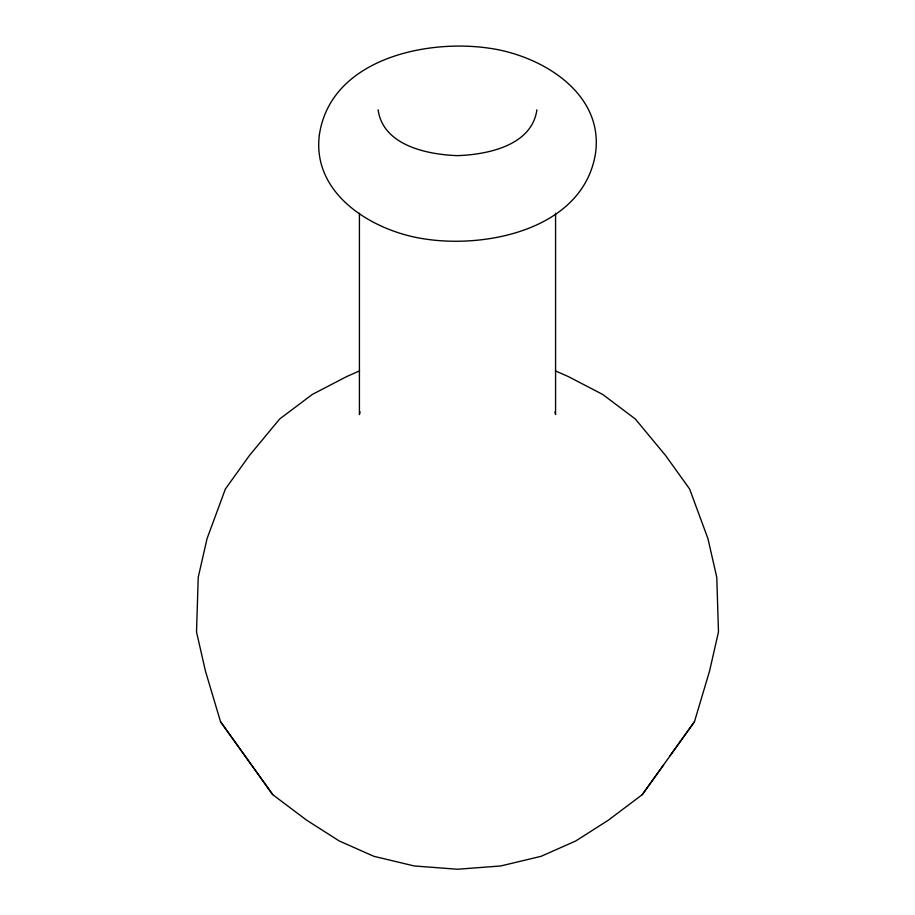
<?xml version="1.0" encoding="UTF-8"?>
<svg xmlns="http://www.w3.org/2000/svg" width="915" height="915" viewBox="0 0 915 915"><rect width="100%" height="100%" fill="white"/><g stroke="black" fill="none" stroke-linecap="round" stroke-linejoin="round"><path stroke-width="1.37" d="M360.03 411.899L359.423 414.564L359.423 213.229M536.888 109.811C531.901 145.668 487.501 154.566 457.5 155.642C427.499 154.566 383.099 145.668 378.112 109.811M359.572 370.872L346.579 376.625L312.267 394.468L279.635 419.024L249.383 455.556L225.376 489.01L207.065 538.592L198.223 577.331L196.519 631.956L205.417 670.958L220.549 721.741L272.75 794.666L306.651 820.183L339.248 840.976L373.88 856.314L414.221 865.956L457.5 869.25L500.779 865.956L541.12 856.314L575.752 840.976L608.349 820.183L642.25 794.666L694.451 721.741L709.582 670.958L718.481 631.956L716.777 577.331L707.936 538.592L689.624 489.01L665.617 455.556L635.365 419.024L602.733 394.468L568.421 376.625L555.428 370.872M669.94 755.893L694.451 721.741M642.25 794.666L663.569 764.963M220.549 721.741L272.75 794.666M554.97 411.899L555.577 414.564L555.577 213.229M319.369 134.905C311.569 195.169 374.624 232.364 426.745 239.25C490.051 248.365 584.468 227.663 595.631 152.439C603.431 92.175 540.376 54.98 488.255 48.083C424.949 38.979 330.532 59.669 319.369 134.905"/></g></svg>
